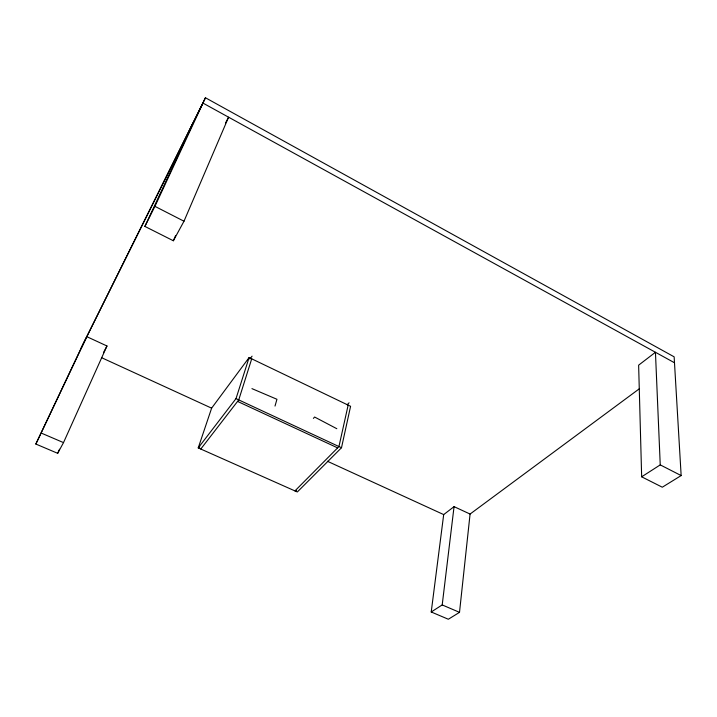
<?xml version="1.0" encoding="UTF-8"?>
<svg xmlns="http://www.w3.org/2000/svg" width="717" height="717" viewBox="0 0 717 717"><rect width="100%" height="100%" fill="white"/><g stroke="black" fill="none" stroke-linecap="round" stroke-linejoin="round"><path stroke-width="1.08" d="M470.074 514.053L454.058 506.641L443.689 514.591L431.222 611.977L448.331 619.246L459.507 612.345L470.074 514.053L639.51 388.65M431.222 611.977L442.201 604.924L454.058 506.641M341.498 447.74L350.586 406.297L249.104 357.568L211.623 408.161L198.233 447.901L297.34 491.97L341.498 447.74L236.01 398.634L198.233 447.901L199.765 446.879M338.944 446.548L348.157 405.078M275.014 406.064L276.941 399.279L251.936 388.623M251.721 358.823L238.734 399.898L200.787 449.039M236.01 398.634L249.104 357.568M192.963 123.216L144.888 226.411L173.362 240.76L183.991 221.221L228.589 117.203L225.452 123.1M173.362 240.76L175.575 235.615M63.508 442.613L106.976 345.988L86.838 336.676L35.85 444.047L57.683 453.314L63.508 442.613L41.326 433.104M57.683 453.314L59.52 449.236M144.888 226.411L154.935 206.353L205.447 97.754L674.141 356.833L681.15 475.577L662.302 487.21L641.661 476.814L638.632 365.168L655.446 352.28L660.24 464.885L641.661 476.814M35.85 444.047L83.477 343.174L205.447 97.754M81.066 348.283L202.965 103.087L674.491 362.766M103.445 352.639L106.976 345.988M249.919 359.038L252.07 356.161M313.392 418.387L314.62 417.034L336.82 428.712M347.225 404.729L349.071 402.775M338.98 446.512L294.938 490.903L296.605 490.509M442.201 604.924L459.507 612.345M101.931 357.846L211.623 408.161M327.418 461.264L443.689 514.591M237.569 401.412L337.626 447.883M154.935 206.353L183.991 221.221M660.24 464.885L681.15 475.577"/></g></svg>
